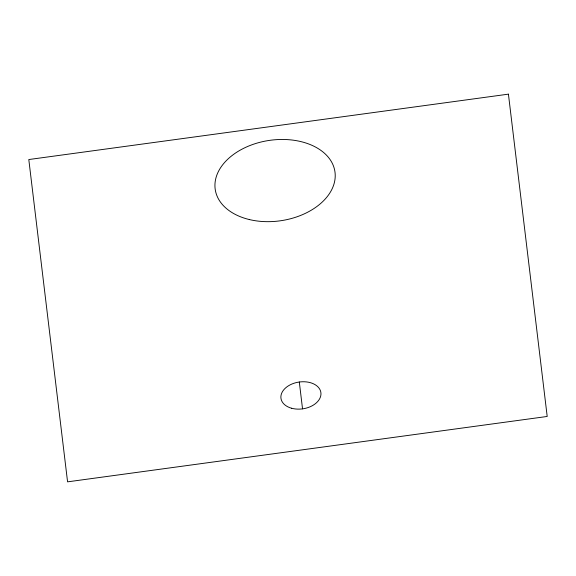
<?xml version="1.0" encoding="UTF-8"?>
<svg xmlns="http://www.w3.org/2000/svg" width="576" height="576" viewBox="0 0 576 576"><rect width="100%" height="100%" fill="white"/><g stroke="black" fill="none" stroke-linecap="round" stroke-linejoin="round"><path stroke-width="0.86" d="M299.311 382.01L302.537 408.866M508.428 94.154L28.8 159.538L67.572 481.846L547.2 416.462L508.428 94.154M249.293 219.542A60.516 40.572 -8.5 0 0 335.03 172.39A60.516 40.572 -8.5 0 0 240.905 149.76A60.516 40.572 -8.5 0 0 249.293 219.542M291.672 408.262A20.174 13.522 -8.5 0 0 320.954 393.206A20.174 13.522 -8.5 0 0 290.146 384.847A20.174 13.522 -8.5 0 0 291.672 408.262"/></g></svg>
